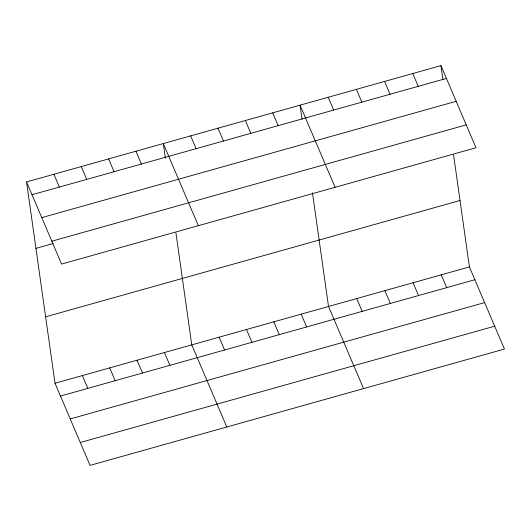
<?xml version="1.0" encoding="UTF-8"?>
<svg xmlns="http://www.w3.org/2000/svg" width="531" height="531" viewBox="0 0 531 531"><rect width="100%" height="100%" fill="white"/><g stroke="black" fill="none" stroke-linecap="round" stroke-linejoin="round"><path stroke-width="0.8" d="M26.55 181.941L440.956 65.618L475.988 147.751L61.583 264.073L26.55 181.941L55.012 383.249L90.044 465.382L504.45 349.059L469.417 266.927L453.574 154.866M32.013 194.744L446.412 78.422M41.77 217.624L456.175 101.302M51.826 241.193L466.225 124.871M35.942 248.375L53.133 243.55M45.62 316.821L460.025 200.492M55.012 383.249L469.417 266.927M60.474 396.053L474.88 279.724M70.231 418.932L484.637 302.604M80.287 442.502L494.693 326.18M412.773 73.53L418.236 86.327M384.597 81.435L390.053 94.239M441.234 274.832L446.697 287.636M356.414 89.347L361.877 102.151M413.058 282.744L418.521 295.548M328.238 97.259L333.694 110.063M384.882 290.656L390.338 303.46M335.088 187.304L300.055 105.165L302.026 119.11M356.699 298.561L362.162 311.365M272.708 112.844L278.164 125.648M363.556 388.606L328.523 306.473L312.447 192.786M245.355 120.524L250.818 133.327M301.17 314.153L306.633 326.957M218.002 128.197L223.465 141M273.817 321.832L279.279 334.63M190.656 135.876L196.112 148.68M246.47 329.505L251.926 342.309M198.335 225.688L163.302 143.556L165.393 158.318M219.117 337.185L224.58 349.989M135.949 151.235L141.412 164.033M226.803 426.997L191.764 344.865L175.92 232.804M108.603 158.908L114.065 171.712M164.418 352.538L169.88 365.341M81.25 166.588L86.712 179.392M137.064 360.217L142.527 373.021M53.903 174.268L59.359 187.065M109.718 367.897L115.174 380.694M82.365 375.57L87.827 388.373M440.956 65.618L442.927 79.557"/></g></svg>
